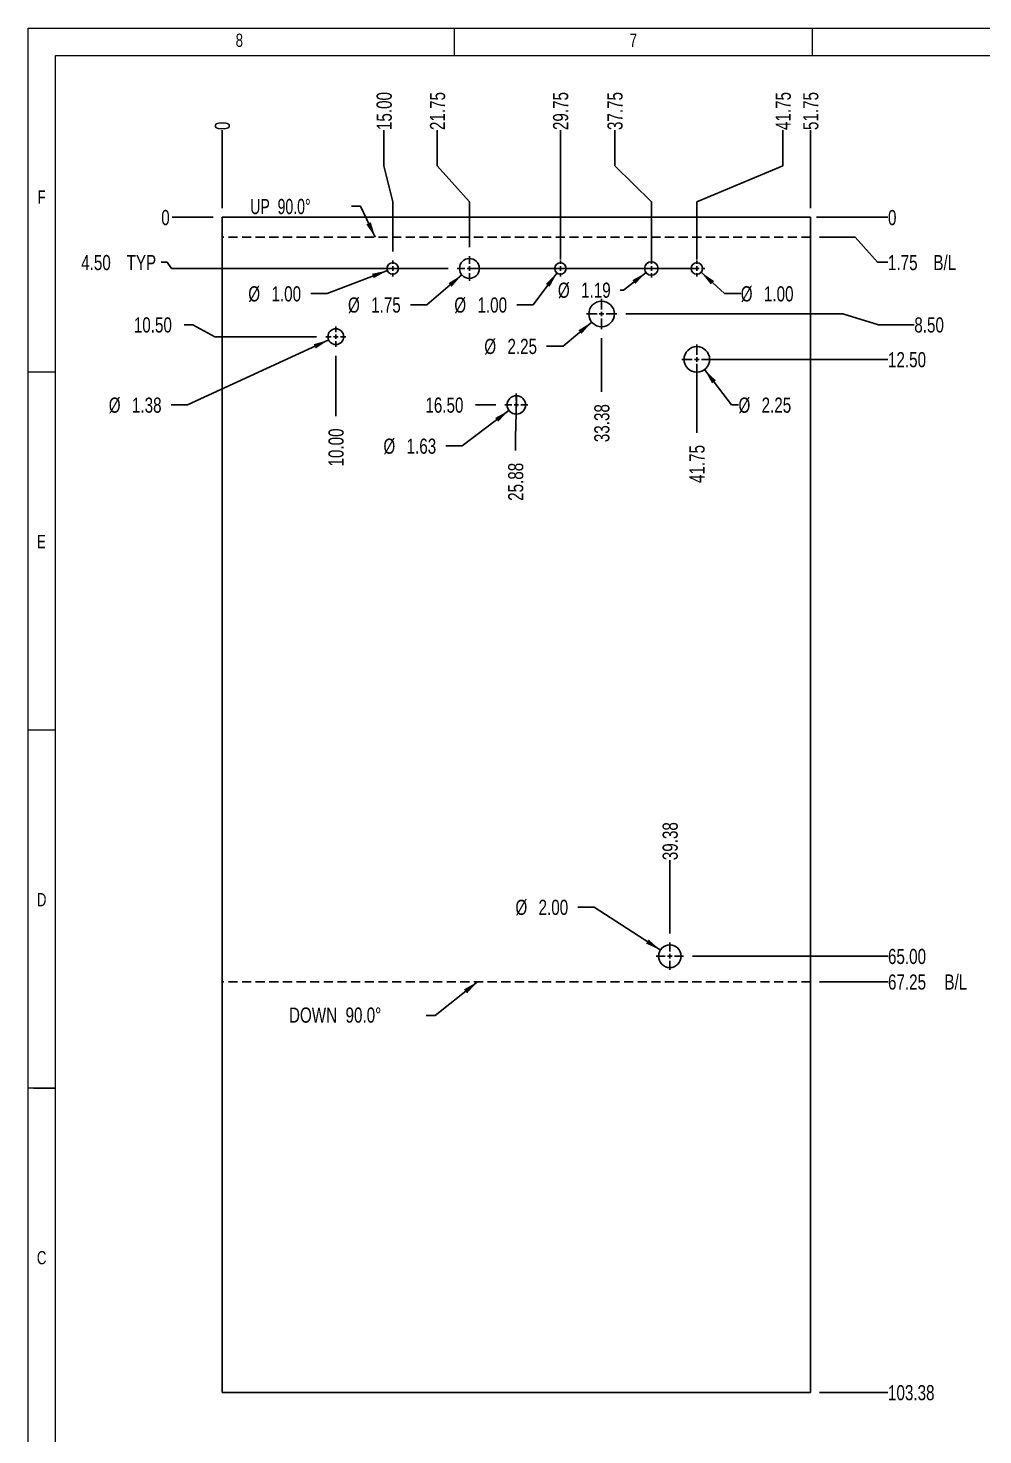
# Model space of a CAD drawing. Header units: inches. Extents: x 1 to 529, y 1 to 374.
# Drawn here: x 0.6 to 168.5, y 126.1 to 373.6 of the extents above; entities that cross this region are included whole.
import ezdxf

# ---------------------------------------------------------------- set-up
doc = ezdxf.new("R2010")
doc.units = ezdxf.units.IN
doc.header["$LTSCALE"] = 32
doc.header["$MEASUREMENT"] = 0
doc.linetypes.add('HIDDEN', pattern=[0.075, 0.05, -0.025])
doc.layers.add('FORMAT', color=7, linetype='Continuous')
doc.styles.add('SLDTEXTSTYLE0', font='TXT', dxfattribs={"width": 0.75})
doc.styles.add('SLDTEXTSTYLE2', font='TXT', dxfattribs={"width": 0.694444})
doc.dimstyles.new('SLDDIMSTYLE0', dxfattribs={"dimtxt": 2.71875, "dimasz": 2.71875, "dimexe": 0, "dimexo": 0.0625, "dimgap": 0.679688, "dimtad": 0, "dimtih": 1, "dimtoh": 1, "dimdec": 0, "dimlfac": 0.5, "dimrnd": 1e-09, "dimdsep": 46, "dimtxsty": 'SLDTEXTSTYLE0', "dimblk1": 'NONE', "dimblk2": 'NONE', "dimsah": 1, "dimcen": 0.09, "dimadec": 0, "dimazin": 2, "dimtfac": 1, "dimtdec": 0, "dimtofl": 0, "dimtmove": 0, "dimatfit": 3, "dimldrblk": 'NONE', "dimfxl": 0, "dimfrac": 2, "dimtolj": 1, "dimtzin": 12, "dimarcsym": 0})
doc.dimstyles.new('SLDDIMSTYLE1', dxfattribs={"dimtxt": 2.71875, "dimasz": 2.71875, "dimexe": 0, "dimexo": 0.0625, "dimgap": 0.679688, "dimtad": 0, "dimtih": 1, "dimtoh": 1, "dimlfac": 0.5, "dimrnd": 1e-09, "dimzin": 12, "dimdsep": 46, "dimtxsty": 'SLDTEXTSTYLE0', "dimblk1": 'NONE', "dimblk2": 'NONE', "dimsah": 1, "dimcen": 0.09, "dimadec": 0, "dimazin": 3, "dimtfac": 1, "dimtofl": 0, "dimtmove": 0, "dimatfit": 3, "dimldrblk": 'NONE', "dimfxl": 0, "dimfrac": 2, "dimtolj": 1, "dimtzin": 12, "dimarcsym": 0})
doc.dimstyles.new('SLDDIMSTYLE2', dxfattribs={"dimtxt": 2.71875, "dimasz": 2.71875, "dimexe": 0, "dimexo": 0.0625, "dimgap": 0.679688, "dimtad": 0, "dimtih": 1, "dimtoh": 1, "dimlfac": 0.5, "dimrnd": 1e-09, "dimzin": 4, "dimdsep": 46, "dimtxsty": 'SLDTEXTSTYLE0', "dimblk1": 'NONE', "dimblk2": 'NONE', "dimsah": 1, "dimcen": 0.09, "dimadec": 0, "dimazin": 1, "dimtfac": 1, "dimtofl": 0, "dimtmove": 0, "dimatfit": 3, "dimldrblk": 'NONE', "dimfxl": 0, "dimfrac": 2, "dimtolj": 1, "dimtzin": 12, "dimarcsym": 0})
doc.dimstyles.new('SLDDIMSTYLE3', dxfattribs={"dimtxt": 2.71875, "dimasz": 2.71875, "dimexe": 0, "dimexo": 0.0625, "dimgap": 0.679688, "dimtad": 0, "dimtih": 1, "dimtoh": 1, "dimlfac": 0.5, "dimrnd": 1e-09, "dimzin": 12, "dimdsep": 46, "dimtxsty": 'SLDTEXTSTYLE0', "dimblk1": 'NONE', "dimblk2": 'NONE', "dimsah": 1, "dimcen": 0.09, "dimadec": 0, "dimazin": 3, "dimtfac": 1, "dimtofl": 0, "dimtmove": 0, "dimatfit": 3, "dimldrblk": 'NONE', "dimfxl": 0, "dimfrac": 2, "dimtolj": 1, "dimtzin": 12, "dimarcsym": 0})
doc.dimstyles.new('SLDDIMSTYLE4', dxfattribs={"dimtxt": 2.71875, "dimasz": 2.71875, "dimexe": 0, "dimexo": 0.0625, "dimgap": 0.679688, "dimtad": 0, "dimtih": 1, "dimtoh": 1, "dimlfac": 0.5, "dimrnd": 1e-09, "dimzin": 4, "dimdsep": 46, "dimtxsty": 'SLDTEXTSTYLE0', "dimblk1": 'NONE', "dimblk2": 'NONE', "dimsah": 1, "dimcen": 0.09, "dimadec": 0, "dimazin": 1, "dimtfac": 1, "dimtofl": 0, "dimtmove": 0, "dimatfit": 3, "dimldrblk": 'NONE', "dimfxl": 0, "dimfrac": 2, "dimtolj": 1, "dimtzin": 12, "dimarcsym": 0})
doc.dimstyles.new('SLDDIMSTYLE5', dxfattribs={"dimtxt": 2.71875, "dimasz": 2.71875, "dimexe": 0, "dimexo": 0.0625, "dimgap": 0.679688, "dimtad": 0, "dimtih": 1, "dimtoh": 1, "dimlfac": 0.5, "dimrnd": 1e-09, "dimzin": 12, "dimdsep": 46, "dimtxsty": 'SLDTEXTSTYLE0', "dimsah": 1, "dimcen": 0, "dimadec": 0, "dimazin": 3, "dimtfac": 1, "dimtofl": 0, "dimtmove": 0, "dimatfit": 3, "dimfxl": 0, "dimfrac": 2, "dimtolj": 1, "dimtzin": 12, "dimarcsym": 0})
doc.dimstyles.new('SLDDIMSTYLE6', dxfattribs={"dimtxt": 2.71875, "dimasz": 2.71875, "dimexe": 0, "dimexo": 0.0625, "dimgap": 0.679688, "dimtad": 0, "dimtih": 1, "dimtoh": 1, "dimlfac": 0.5, "dimrnd": 1e-09, "dimzin": 4, "dimdsep": 46, "dimtxsty": 'SLDTEXTSTYLE0', "dimsah": 1, "dimcen": 0, "dimadec": 0, "dimazin": 1, "dimtfac": 1, "dimtofl": 0, "dimtmove": 0, "dimatfit": 3, "dimfxl": 0, "dimfrac": 2, "dimtolj": 1, "dimtzin": 12, "dimarcsym": 0})
doc.dimstyles.new('SLDDIMSTYLE7', dxfattribs={"dimtxt": 0.18, "dimasz": 2.71875, "dimexe": 0, "dimexo": 0.0625, "dimgap": 0, "dimtad": 0, "dimtih": 1, "dimtoh": 1, "dimdec": 0, "dimrnd": 1e-09, "dimzin": 0, "dimdsep": 46, "dimtxsty": 'Standard', "dimsah": 1, "dimcen": 0.09, "dimadec": 0, "dimazin": 0, "dimtfac": 2.71875, "dimtdec": 0, "dimtofl": 0, "dimtmove": 0, "dimatfit": 3, "dimfxl": 0, "dimfrac": 2, "dimtolj": 1, "dimtzin": 0, "dimarcsym": 0})

# ---------------------------------------------------------------- blocks, each defined once
blk = doc.blocks.new('Drawing View45')
at = {"color": 7, "linetype": 'Continuous', "lineweight": 25}
for p, q in [((0, 206.75), (103.5, 206.75)), ((0, 206.75), (0, 0)), ((103.5, 0), (103.5, 206.75)), ((0, 0), (103.5, 0))]:
    blk.add_line(p, q, dxfattribs=at)
for centre, radius in [((30, 197.75), 1), ((43.5, 197.75), 1.75), ((59.5, 197.75), 1), ((75.5, 197.75), 1.19), ((83.5, 197.75), 1), ((66.75, 189.75), 2.25), ((20, 185.75), 1.38), ((83.5, 181.75), 2.25), ((51.75, 173.75), 1.62), ((78.75, 76.75), 2)]:
    blk.add_circle(centre, radius, dxfattribs=at)
blk = doc.blocks.new('_D')
at = {"layer": 'FORMAT'}
for p, q in [((145.54, 340.29), (139.24, 340.29)), ((139.24, 340.29), (139.82, 340.29)), ((145.54, 340.29), (151.84, 340.29))]:
    blk.add_line(p, q, dxfattribs=at)
at = {"layer": 'FORMAT', "insert": (151.84, 341.58), "char_height": 2.67, "attachment_point": 1, "style": 'SLDTEXTSTYLE0'}
blk.add_mtext('0', dxfattribs=at)
blk = doc.blocks.new('_None')
blk = doc.blocks.new('_D_1')
at = {"layer": 'FORMAT'}
for p, q in [((146.08, 336.79), (139.82, 336.79)), ((150, 332.37), (146.08, 336.79)), ((150, 332.37), (151.84, 332.37))]:
    blk.add_line(p, q, dxfattribs=at)
at = {"layer": 'FORMAT', "char_height": 2.667, "attachment_point": 1, "style": 'SLDTEXTSTYLE0'}
for s, insert in [('1.75', (151.84, 333.66)), ('B/L', (159.82, 333.66))]:
    blk.add_mtext(s, dxfattribs=dict(at, insert=insert))
blk = doc.blocks.new('_D_2')
at = {"layer": 'FORMAT'}
blk.add_line((119.82, 315.29), (151.84, 315.29), dxfattribs=at)
at = {"layer": 'FORMAT', "insert": (151.84, 316.58), "char_height": 2.667, "attachment_point": 1, "style": 'SLDTEXTSTYLE0'}
blk.add_mtext('12.50', dxfattribs=at)
blk = doc.blocks.new('_D_3')
at = {"layer": 'FORMAT'}
blk.add_line((139.82, 205.79), (151.84, 205.79), dxfattribs=at)
at = {"layer": 'FORMAT', "char_height": 2.667, "attachment_point": 1, "style": 'SLDTEXTSTYLE0'}
for s, insert in [('67.25', (151.84, 207.08)), ('B/L', (161.76, 207.08))]:
    blk.add_mtext(s, dxfattribs=dict(at, insert=insert))
blk = doc.blocks.new('_D_4')
at = {"layer": 'FORMAT'}
blk.add_line((139.82, 133.54), (151.84, 133.54), dxfattribs=at)
at = {"layer": 'FORMAT', "insert": (151.84, 134.83), "char_height": 2.667, "attachment_point": 1, "style": 'SLDTEXTSTYLE0'}
blk.add_mtext('103.38', dxfattribs=at)
blk = doc.blocks.new('_D_5')
at = {"layer": 'FORMAT'}
blk.add_line((33.12, 340.29), (25.95, 340.29), dxfattribs=at)
at = {"layer": 'FORMAT', "insert": (24.01, 341.58), "char_height": 2.67, "attachment_point": 1, "style": 'SLDTEXTSTYLE0'}
blk.add_mtext('0', dxfattribs=at)
blk = doc.blocks.new('_D_6')
at = {"layer": 'FORMAT'}
for p, q in [((25.07, 332.37), (24.02, 332.37)), ((25.07, 332.37), (25.8, 331.29)), ((25.8, 331.29), (74.47, 331.29))]:
    blk.add_line(p, q, dxfattribs=at)
at = {"layer": 'FORMAT', "char_height": 2.667, "attachment_point": 1, "style": 'SLDTEXTSTYLE0'}
for s, insert in [('4.50', (9.93, 333.66)), ('TYP', (17.91, 333.66))]:
    blk.add_mtext(s, dxfattribs=dict(at, insert=insert))
blk = doc.blocks.new('_D_7')
at = {"layer": 'FORMAT'}
for p, q in [((143.87, 323.29), (105.72, 323.29)), ((150.17, 321.39), (143.87, 323.29)), ((150.17, 321.39), (156.47, 321.39))]:
    blk.add_line(p, q, dxfattribs=at)
at = {"layer": 'FORMAT', "insert": (156.47, 322.69), "char_height": 2.667, "attachment_point": 1, "style": 'SLDTEXTSTYLE0'}
blk.add_mtext('8.50', dxfattribs=at)
blk = doc.blocks.new('_D_8')
at = {"layer": 'FORMAT'}
for p, q in [((29.54, 321.39), (28.03, 321.39)), ((29.54, 321.39), (33.45, 319.29)), ((33.45, 319.29), (51.34, 319.29))]:
    blk.add_line(p, q, dxfattribs=at)
at = {"layer": 'FORMAT', "insert": (19.19, 322.69), "char_height": 2.667, "attachment_point": 1, "style": 'SLDTEXTSTYLE0'}
blk.add_mtext('10.50', dxfattribs=at)
blk = doc.blocks.new('_D_9')
at = {"layer": 'FORMAT'}
blk.add_line((82.84, 307.29), (79.31, 307.29), dxfattribs=at)
at = {"layer": 'FORMAT', "insert": (70.47, 308.58), "char_height": 2.667, "attachment_point": 1, "style": 'SLDTEXTSTYLE0'}
blk.add_mtext('16.50', dxfattribs=at)
blk = doc.blocks.new('_D_10')
at = {"layer": 'FORMAT'}
blk.add_line((117.47, 210.29), (151.84, 210.29), dxfattribs=at)
at = {"layer": 'FORMAT', "insert": (151.84, 211.58), "char_height": 2.667, "attachment_point": 1, "style": 'SLDTEXTSTYLE0'}
blk.add_mtext('65.00', dxfattribs=at)
blk = doc.blocks.new('_D_11')
at = {"layer": 'FORMAT'}
blk.add_line((34.72, 341.89), (34.72, 355.64), dxfattribs=at)
at = {"layer": 'FORMAT', "insert": (33.42, 355.64), "char_height": 2.67, "attachment_point": 1, "rotation": 90, "style": 'SLDTEXTSTYLE0'}
blk.add_mtext('0', dxfattribs=at)
blk = doc.blocks.new('_D_12')
at = {"layer": 'FORMAT'}
blk.add_line((54.72, 315.91), (54.72, 305.29), dxfattribs=at)
at = {"layer": 'FORMAT', "insert": (53.42, 296.45), "char_height": 2.667, "attachment_point": 1, "rotation": 90, "style": 'SLDTEXTSTYLE0'}
blk.add_mtext('10.00', dxfattribs=at)
blk = doc.blocks.new('_D_13')
at = {"layer": 'FORMAT'}
for p, q in [((63.18, 349.34), (63.18, 355.64)), ((63.18, 349.34), (64.72, 343.04)), ((64.72, 343.04), (64.72, 334.29))]:
    blk.add_line(p, q, dxfattribs=at)
at = {"layer": 'FORMAT', "insert": (61.89, 355.64), "char_height": 2.667, "attachment_point": 1, "rotation": 90, "style": 'SLDTEXTSTYLE0'}
blk.add_mtext('15.00', dxfattribs=at)
blk = doc.blocks.new('_D_14')
at = {"layer": 'FORMAT'}
for p, q in [((72.56, 349.34), (72.56, 355.64)), ((72.56, 349.34), (78.22, 343.04)), ((78.22, 343.04), (78.22, 335.04))]:
    blk.add_line(p, q, dxfattribs=at)
at = {"layer": 'FORMAT', "insert": (71.27, 355.64), "char_height": 2.667, "attachment_point": 1, "rotation": 90, "style": 'SLDTEXTSTYLE0'}
blk.add_mtext('21.75', dxfattribs=at)
blk = doc.blocks.new('_D_15')
at = {"layer": 'FORMAT'}
for p, q in [((86.31, 301.6), (86.47, 307.9)), ((86.47, 307.9), (86.47, 308.89)), ((86.31, 301.6), (86.31, 299.24))]:
    blk.add_line(p, q, dxfattribs=at)
at = {"layer": 'FORMAT', "insert": (85.02, 290.4), "char_height": 2.667, "attachment_point": 1, "rotation": 90, "style": 'SLDTEXTSTYLE0'}
blk.add_mtext('25.88', dxfattribs=at)
blk = doc.blocks.new('_D_16')
at = {"layer": 'FORMAT'}
blk.add_line((94.22, 332.89), (94.22, 355.64), dxfattribs=at)
at = {"layer": 'FORMAT', "insert": (92.92, 355.64), "char_height": 2.667, "attachment_point": 1, "rotation": 90, "style": 'SLDTEXTSTYLE0'}
blk.add_mtext('29.75', dxfattribs=at)
blk = doc.blocks.new('_D_17')
at = {"layer": 'FORMAT'}
blk.add_line((101.47, 319.04), (101.47, 309.56), dxfattribs=at)
at = {"layer": 'FORMAT', "insert": (100.17, 300.73), "char_height": 2.667, "attachment_point": 1, "rotation": 90, "style": 'SLDTEXTSTYLE0'}
blk.add_mtext('33.38', dxfattribs=at)
blk = doc.blocks.new('_D_18')
at = {"layer": 'FORMAT'}
for p, q in [((103.78, 349.34), (103.78, 355.64)), ((103.78, 349.34), (110.22, 343.04)), ((110.22, 343.04), (110.22, 332.89))]:
    blk.add_line(p, q, dxfattribs=at)
at = {"layer": 'FORMAT', "insert": (102.49, 355.64), "char_height": 2.667, "attachment_point": 1, "rotation": 90, "style": 'SLDTEXTSTYLE0'}
blk.add_mtext('37.75', dxfattribs=at)
blk = doc.blocks.new('_D_19')
at = {"layer": 'FORMAT'}
for p, q in [((113.48, 220.88), (113.48, 227.18)), ((113.48, 220.88), (113.47, 214.59)), ((113.47, 214.59), (113.47, 214.29))]:
    blk.add_line(p, q, dxfattribs=at)
at = {"layer": 'FORMAT', "insert": (112.19, 227.18), "char_height": 2.667, "attachment_point": 1, "rotation": 90, "style": 'SLDTEXTSTYLE0'}
blk.add_mtext('39.38', dxfattribs=at)
blk = doc.blocks.new('_D_20')
at = {"layer": 'FORMAT'}
blk.add_line((118.22, 313.69), (118.22, 302.38), dxfattribs=at)
at = {"layer": 'FORMAT', "insert": (116.92, 293.54), "char_height": 2.667, "attachment_point": 1, "rotation": 90, "style": 'SLDTEXTSTYLE0'}
blk.add_mtext('41.75', dxfattribs=at)
blk = doc.blocks.new('_D_21')
at = {"layer": 'FORMAT'}
for p, q in [((133.36, 349.34), (133.36, 355.64)), ((133.36, 349.34), (118.22, 343.04)), ((118.22, 343.04), (118.22, 332.89))]:
    blk.add_line(p, q, dxfattribs=at)
at = {"layer": 'FORMAT', "insert": (132.07, 355.64), "char_height": 2.667, "attachment_point": 1, "rotation": 90, "style": 'SLDTEXTSTYLE0'}
blk.add_mtext('41.75', dxfattribs=at)
blk = doc.blocks.new('_D_22')
at = {"layer": 'FORMAT'}
blk.add_line((138.22, 341.89), (138.22, 355.64), dxfattribs=at)
at = {"layer": 'FORMAT', "insert": (136.92, 355.64), "char_height": 2.667, "attachment_point": 1, "rotation": 90, "style": 'SLDTEXTSTYLE0'}
blk.add_mtext('51.75', dxfattribs=at)
blk = doc.blocks.new('_D_23')
at = {"layer": 'FORMAT'}
for p, q in [((53.46, 318.71), (28.64, 307.29)), ((28.64, 307.29), (25.76, 307.29))]:
    blk.add_line(p, q, dxfattribs=at)
blk.add_solid([(53.46, 318.71), (50.82, 317.96), (51.17, 317.2)], dxfattribs=at)
at = {"layer": 'FORMAT', "char_height": 2.667, "attachment_point": 1, "style": 'SLDTEXTSTYLE0'}
for s, insert in [('%%c', (14.78, 308.58)), ('1.38', (18.86, 308.58))]:
    blk.add_mtext(s, dxfattribs=dict(at, insert=insert))
blk = doc.blocks.new('_D_24')
at = {"layer": 'FORMAT'}
for p, q in [((99.74, 321.85), (94.68, 317.61)), ((94.68, 317.61), (91.8, 317.61))]:
    blk.add_line(p, q, dxfattribs=at)
blk.add_solid([(99.74, 321.85), (97.39, 320.42), (97.92, 319.78)], dxfattribs=at)
at = {"layer": 'FORMAT', "char_height": 2.667, "attachment_point": 1, "style": 'SLDTEXTSTYLE0'}
for s, insert in [('%%c', (80.83, 318.91)), ('2.25', (84.9, 318.91))]:
    blk.add_mtext(s, dxfattribs=dict(at, insert=insert))
blk = doc.blocks.new('_D_25')
at = {"layer": 'FORMAT'}
for p, q in [((100.16, 218.93), (97.28, 218.93)), ((111.79, 211.38), (100.16, 218.93))]:
    blk.add_line(p, q, dxfattribs=at)
blk.add_solid([(111.79, 211.38), (109.74, 213.21), (109.28, 212.51)], dxfattribs=at)
at = {"layer": 'FORMAT', "char_height": 2.667, "attachment_point": 1, "style": 'SLDTEXTSTYLE0'}
for s, insert in [('%%c', (86.31, 220.22)), ('2.00', (90.38, 220.22))]:
    blk.add_mtext(s, dxfattribs=dict(at, insert=insert))
blk = doc.blocks.new('_D_26')
at = {"layer": 'FORMAT'}
for p, q in [((119.58, 313.5), (124.31, 307.29)), ((124.31, 307.29), (125.54, 307.29))]:
    blk.add_line(p, q, dxfattribs=at)
blk.add_solid([(119.58, 313.5), (120.89, 311.08), (121.56, 311.59)], dxfattribs=at)
at = {"layer": 'FORMAT', "char_height": 2.667, "attachment_point": 1, "style": 'SLDTEXTSTYLE0'}
for s, insert in [('%%c', (125.54, 308.58)), ('2.25', (129.61, 308.58))]:
    blk.add_mtext(s, dxfattribs=dict(at, insert=insert))
blk = doc.blocks.new('_D_27')
at = {"layer": 'FORMAT'}
for p, q in [((85.17, 306.31), (76.95, 300.07)), ((76.95, 300.07), (74.07, 300.07))]:
    blk.add_line(p, q, dxfattribs=at)
blk.add_solid([(85.17, 306.31), (82.75, 305), (83.26, 304.33)], dxfattribs=at)
at = {"layer": 'FORMAT', "char_height": 2.667, "attachment_point": 1, "style": 'SLDTEXTSTYLE0'}
for s, insert in [('%%c', (63.09, 301.36)), ('1.63', (67.17, 301.36))]:
    blk.add_mtext(s, dxfattribs=dict(at, insert=insert))
blk = doc.blocks.new('_D_28')
at = {"layer": 'FORMAT'}
for p, q in [((63.78, 330.93), (53.18, 326.87)), ((53.18, 326.87), (50.3, 326.87))]:
    blk.add_line(p, q, dxfattribs=at)
blk.add_solid([(63.78, 330.93), (61.09, 330.35), (61.39, 329.57)], dxfattribs=at)
at = {"layer": 'FORMAT', "char_height": 2.667, "attachment_point": 1, "style": 'SLDTEXTSTYLE0'}
for s, insert in [('%%c', (39.32, 328.16)), ('1.00', (43.4, 328.16))]:
    blk.add_mtext(s, dxfattribs=dict(at, insert=insert))
blk = doc.blocks.new('_D_29')
at = {"layer": 'FORMAT'}
for p, q in [((76.88, 330.15), (70.71, 324.89)), ((70.71, 324.89), (67.83, 324.89))]:
    blk.add_line(p, q, dxfattribs=at)
blk.add_solid([(76.88, 330.15), (74.54, 328.71), (75.09, 328.07)], dxfattribs=at)
at = {"layer": 'FORMAT', "char_height": 2.667, "attachment_point": 1, "style": 'SLDTEXTSTYLE0'}
for s, insert in [('%%c', (56.86, 326.19)), ('1.75', (60.93, 326.19))]:
    blk.add_mtext(s, dxfattribs=dict(at, insert=insert))
blk = doc.blocks.new('_D_30')
at = {"layer": 'FORMAT'}
for p, q in [((93.62, 330.49), (89.41, 324.89)), ((89.41, 324.89), (86.53, 324.89))]:
    blk.add_line(p, q, dxfattribs=at)
blk.add_solid([(93.62, 330.49), (91.65, 328.57), (92.32, 328.06)], dxfattribs=at)
at = {"layer": 'FORMAT', "char_height": 2.667, "attachment_point": 1, "style": 'SLDTEXTSTYLE0'}
for s, insert in [('%%c', (75.56, 326.19)), ('1.00', (79.63, 326.19))]:
    blk.add_mtext(s, dxfattribs=dict(at, insert=insert))
blk = doc.blocks.new('_D_31')
at = {"layer": 'FORMAT'}
for p, q in [((109.28, 330.56), (105.32, 327.5)), ((105.32, 327.5), (104.76, 327.5))]:
    blk.add_line(p, q, dxfattribs=at)
blk.add_solid([(109.28, 330.56), (106.87, 329.23), (107.38, 328.57)], dxfattribs=at)
at = {"layer": 'FORMAT', "char_height": 2.667, "attachment_point": 1, "style": 'SLDTEXTSTYLE0'}
for s, insert in [('%%c', (93.78, 328.8)), ('1.19', (97.86, 328.8))]:
    blk.add_mtext(s, dxfattribs=dict(at, insert=insert))
blk = doc.blocks.new('_D_32')
at = {"layer": 'FORMAT'}
for p, q in [((118.96, 330.62), (123.06, 326.87)), ((123.06, 326.87), (125.94, 326.87))]:
    blk.add_line(p, q, dxfattribs=at)
blk.add_solid([(118.96, 330.62), (120.68, 328.47), (121.25, 329.09)], dxfattribs=at)
at = {"layer": 'FORMAT', "char_height": 2.667, "attachment_point": 1, "style": 'SLDTEXTSTYLE0'}
for s, insert in [('%%c', (125.94, 328.16)), ('1.00', (130.02, 328.16))]:
    blk.add_mtext(s, dxfattribs=dict(at, insert=insert))
blk = doc.blocks.new('SW_CENTERMARKSYMBOL_8')
at = {"layer": 'FORMAT', "color": 0, "linetype": 'Continuous'}
for p, q in [((-0.8, 0), (-2.15, 0)), ((0, 0), (-0.4, 0)), ((0, 0.8), (0, 2.15)), ((0, 0), (0, 0.4)), ((0, 0), (0.4, 0)), ((0, 0), (0, -0.4)), ((0.8, 0), (2.15, 0)), ((0, -0.8), (0, -2.15))]:
    blk.add_line(p, q, dxfattribs=at)
blk = doc.blocks.new('SW_CENTERMARKSYMBOL_9')
at = {"layer": 'FORMAT', "color": 0, "linetype": 'Continuous'}
for p, q in [((-0.8, 0), (-1.4, 0)), ((0, 0), (-0.4, 0)), ((0, 0.8), (0, 1.4)), ((0, 0), (0, 0.4)), ((0, 0), (0.4, 0)), ((0, 0), (0, -0.4)), ((0.8, 0), (1.4, 0)), ((0, -0.8), (0, -1.4))]:
    blk.add_line(p, q, dxfattribs=at)
blk = doc.blocks.new('SW_CENTERMARKSYMBOL_10')
at = {"layer": 'FORMAT', "color": 0, "linetype": 'Continuous'}
for p, q in [((0, 0.8), (0, 2.65)), ((-0.8, 0), (-2.65, 0)), ((0, 0), (-0.4, 0)), ((0, 0), (0, 0.4)), ((0, 0), (0.4, 0)), ((0, 0), (0, -0.4)), ((0.8, 0), (2.65, 0)), ((0, -0.8), (0, -2.65))]:
    blk.add_line(p, q, dxfattribs=at)
blk = doc.blocks.new('SW_CENTERMARKSYMBOL_11')
at = {"layer": 'FORMAT', "color": 0, "linetype": 'Continuous'}
for p, q in [((-0.8, 0), (-2.4, 0)), ((0, 0), (-0.4, 0)), ((0, 0.8), (0, 2.4)), ((0, 0), (0, 0.4)), ((0, 0), (0.4, 0)), ((0, 0), (0, -0.4)), ((0.8, 0), (2.4, 0)), ((0, -0.8), (0, -2.4))]:
    blk.add_line(p, q, dxfattribs=at)
blk = doc.blocks.new('SW_CENTERMARKSYMBOL_12')
at = {"layer": 'FORMAT', "color": 0, "linetype": 'Continuous'}
for p, q in [((-0.8, 0), (-1.78, 0)), ((0, 0), (-0.4, 0)), ((0, 0.8), (0, 1.78)), ((0, 0), (0, 0.4)), ((0, 0), (0.4, 0)), ((0, 0), (0, -0.4)), ((0.8, 0), (1.78, 0)), ((0, -0.8), (0, -1.78))]:
    blk.add_line(p, q, dxfattribs=at)
blk = doc.blocks.new('SW_CENTERMARKSYMBOL_13')
at = {"layer": 'FORMAT', "color": 0, "linetype": 'Continuous'}
for p, q in [((0, 0), (-0.4, 0)), ((0, 0.8), (0, 2.025)), ((0, 0), (0, 0.4)), ((0, 0), (0.4, 0)), ((0, 0), (0, -0.4)), ((0.8, 0), (2.025, 0)), ((-0.8, 0), (-2.025, 0)), ((0, -0.8), (0, -2.025))]:
    blk.add_line(p, q, dxfattribs=at)
blk = doc.blocks.new('SW_CENTERMARKSYMBOL_14')
at = {"layer": 'FORMAT', "color": 0, "linetype": 'Continuous'}
for p, q in [((0, 0.8), (0, 2.65)), ((-0.8, 0), (-2.65, 0)), ((0, 0), (-0.4, 0)), ((0, 0), (0, 0.4)), ((0, 0), (0, -0.4)), ((0, 0), (0.4, 0)), ((0.8, 0), (2.65, 0)), ((0, -0.8), (0, -2.65))]:
    blk.add_line(p, q, dxfattribs=at)
blk = doc.blocks.new('SW_CENTERMARKSYMBOL_15')
at = {"layer": 'FORMAT', "color": 0, "linetype": 'Continuous'}
for p, q in [((-0.8, 0), (-1.5875, 0)), ((0, 0), (-0.4, 0)), ((0, 0.8), (0, 1.5875)), ((0, 0), (0, 0.4)), ((0, 0), (0, -0.4)), ((0, 0), (0.4, 0)), ((0.8, 0), (1.5875, 0)), ((0, -0.8), (0, -1.5875))]:
    blk.add_line(p, q, dxfattribs=at)
blk = doc.blocks.new('SW_CENTERMARKSYMBOL_16')
at = {"layer": 'FORMAT', "color": 0, "linetype": 'Continuous'}
for p, q in [((-0.8, 0), (-1.4, 0)), ((0, 0), (-0.4, 0)), ((0, 0.8), (0, 1.4)), ((0, 0), (0, 0.4)), ((0, 0), (0, -0.4)), ((0, 0), (0.4, 0)), ((0.8, 0), (1.4, 0)), ((0, -0.8), (0, -1.4))]:
    blk.add_line(p, q, dxfattribs=at)
blk = doc.blocks.new('SW_CENTERMARKSYMBOL_17')
at = {"layer": 'FORMAT', "color": 0, "linetype": 'Continuous'}
for p, q in [((-0.8, 0), (-1.4, 0)), ((0, 0), (-0.4, 0)), ((0, 0.8), (0, 1.4)), ((0, 0), (0, 0.4)), ((0, 0), (0, -0.4)), ((0, 0), (0.4, 0)), ((0.8, 0), (1.4, 0)), ((0, -0.8), (0, -1.4))]:
    blk.add_line(p, q, dxfattribs=at)

msp = doc.modelspace()

# ---------------------------------------------------------------- linework, layer by layer
at = {"color": 7, "linetype": 'Continuous', "lineweight": 18}
for p, q in [((0.598, 0.598), (0.598, 373.575)), ((0.598, 373.575), (528.535, 373.575)), ((75.591, 368.775), (75.591, 373.575)), ((138.583, 368.775), (138.583, 373.575)), ((5.398, 5.398), (5.398, 368.775)), ((5.398, 368.775), (523.735, 368.775)), ((5.398, 313.071), (0.598, 313.071)), ((5.398, 250.079), (0.598, 250.079)), ((5.398, 187.087), (0.598, 187.087)), ((1.557, 187.087), (5.4, 187.087))]:
    msp.add_line(p, q, dxfattribs=at)
at = {"color": 7, "linetype": 'HIDDEN'}
for p, q in [((138.216, 336.789), (34.716, 336.789)), ((138.216, 205.789), (34.716, 205.789))]:
    msp.add_line(p, q, dxfattribs=at)
at = {"layer": 'FORMAT'}
for p, q in [((110.216, 331.289), (78.216, 331.289)), ((118.216, 331.289), (110.216, 331.289))]:
    msp.add_line(p, q, dxfattribs=at)

# ---------------------------------------------------------------- block references
at = {"color": 7, "linetype": 'Continuous', "lineweight": 25}
msp.add_blockref('Drawing View45', (34.716, 133.539), dxfattribs=at)
at = {"layer": 'FORMAT', "linetype": 'Continuous'}
for name, p in [('SW_CENTERMARKSYMBOL_9', (64.716, 331.289)), ('SW_CENTERMARKSYMBOL_8', (78.216, 331.289)), ('SW_CENTERMARKSYMBOL_17', (94.216, 331.289)), ('SW_CENTERMARKSYMBOL_15', (110.216, 331.289)), ('SW_CENTERMARKSYMBOL_16', (118.216, 331.289)), ('SW_CENTERMARKSYMBOL_10', (101.466, 323.289)), ('SW_CENTERMARKSYMBOL_12', (54.716, 319.289)), ('SW_CENTERMARKSYMBOL_14', (118.216, 315.289)), ('SW_CENTERMARKSYMBOL_13', (86.466, 307.289)), ('SW_CENTERMARKSYMBOL_11', (113.466, 210.289))]:
    msp.add_blockref(name, p, dxfattribs=at)

# ---------------------------------------------------------------- texts
at = {"color": 7, "linetype": 'Continuous', "lineweight": 0}
for s, insert, char_height, attachment_point, style in [('8', (37.748, 372.608), 2.333, 2, 'SLDTEXTSTYLE0'), ('7', (107.04, 372.608), 2.333, 2, 'SLDTEXTSTYLE0'), ('F', (2.254, 345.027), 2.333, 1, 'SLDTEXTSTYLE0'), ('UP  90.0°', (39.657, 343.523), 2.6667, 1, 'SLDTEXTSTYLE2'), ('E', (2.131, 284.393), 2.333, 1, 'SLDTEXTSTYLE0'), ('D', (2.131, 221.401), 2.333, 1, 'SLDTEXTSTYLE0'), ('DOWN  90.0°', (46.474, 201.262), 2.66667, 1, 'SLDTEXTSTYLE0'), ('C', (2.131, 158.408), 2.333, 1, 'SLDTEXTSTYLE0')]:
    msp.add_mtext(s, dxfattribs=dict(at, insert=insert, char_height=char_height, attachment_point=attachment_point, style=style))

# ---------------------------------------------------------------- dimensions: what is measured, and where the dimension line sits
at = {"layer": 'FORMAT'}
for feature_location, offset, dtype, origin, dimstyle, picture, middle in [((64.716, 332.689), (-1.533, 22.948), 1, (34.716, 340.289), 'SLDDIMSTYLE2', '_D_13', (63.183, 360.057)), ((78.216, 333.439), (-5.656, 22.198), 1, (34.716, 340.289), 'SLDDIMSTYLE3', '_D_14', (72.561, 360.057)), ((94.216, 331.289), (0, 24.348), 1, (34.716, 340.289), 'SLDDIMSTYLE3', '_D_16', (94.216, 360.057)), ((110.216, 331.289), (-6.432, 24.348), 1, (34.716, 340.289), 'SLDDIMSTYLE3', '_D_18', (103.784, 360.057)), ((118.216, 331.289), (15.145, 24.348), 1, (34.716, 340.289), 'SLDDIMSTYLE3', '_D_21', (133.361, 360.057)), ((138.216, 340.289), (0, 15.348), 1, (34.716, 340.289), 'SLDDIMSTYLE3', '_D_22', (138.216, 360.057)), ((34.716471952, 340.289329007), (0, 15.348076916), 1, (34.716471952, 340.289329007), 'SLDDIMSTYLE0', '_D_11', (34.716471952, 356.607776287)), ((34.716471952, 340.289329007), (-8.767316585, 0), 0, (34.716471952, 340.289329007), 'SLDDIMSTYLE0', '_D_5', (24.978785003, 340.289329007)), ((138.216471952, 340.289329007), (13.619915076, 0), 0, (138.216471952, 340.289329007), 'SLDDIMSTYLE0', '_D', (152.806757392, 340.289329007)), ((52.936, 319.289), (-24.903, 2.104), 0, (34.716, 340.289), 'SLDDIMSTYLE2', '_D_8', (23.614, 321.393)), ((104.116, 323.289), (52.35, -1.896), 0, (34.716, 340.289), 'SLDDIMSTYLE2', '_D_7', (159.916, 321.393)), ((84.441, 307.289), (-5.136, 0), 0, (34.716, 340.289), 'SLDDIMSTYLE2', '_D_9', (74.885, 307.289)), ((115.866, 210.289), (35.97, 0), 0, (34.716, 340.289), 'SLDDIMSTYLE2', '_D_10', (156.256, 210.289)), ((54.716, 317.509), (0, -12.22), 1, (34.716, 340.289), 'SLDDIMSTYLE2', '_D_12', (54.716, 300.87)), ((86.466471952, 307.289329007), (-0.153414134, -8.054208543), 1, (34.716471952, 340.289329007), 'SLDDIMSTYLE3', '_D_15', (86.313057818, 294.815367415)), ((101.466471952, 320.639329007), (0, -11.074816108), 1, (34.716471952, 340.289329007), 'SLDDIMSTYLE3', '_D_17', (101.466471952, 305.14475985)), ((113.466471952, 212.689329007), (0.012743303, 14.494520586), 1, (34.716471952, 340.289329007), 'SLDDIMSTYLE3', '_D_19', (113.479215255, 231.603602643)), ((118.216, 315.289), (0, -12.911), 1, (34.716, 340.289), 'SLDDIMSTYLE3', '_D_20', (118.216, 297.958)), ((118.216, 315.289), (33.62, 0), 0, (138.216, 340.289), 'SLDDIMSTYLE2', '_D_2', (156.256, 315.289)), ((138.216471952, 133.539329007), (13.619915076, 0), 0, (138.216471952, 340.289329007), 'SLDDIMSTYLE3', '_D_4', (157.226510148, 133.539329007))]:
    dim = msp.add_ordinate_dim(feature_location=feature_location, offset=offset, dtype=dtype, origin=origin, dimstyle=dimstyle, dxfattribs=at)
    dim.commit()
    dim.dimension.update_dxf_attribs({"geometry": picture, "text_midpoint": middle})
for feature_location, offset, origin, text, dimstyle, picture, middle in [((76.066, 331.289), (-52.045, 1.079), (34.716, 340.289), '<> TYP', 'SLDDIMSTYLE4', '_D_6', (16.975, 332.368)), ((138.216, 336.789), (13.62, -4.421), (138.216, 340.289), '<> B/L', 'SLDDIMSTYLE1', '_D_1', (158.451, 332.368)), ((138.216, 205.789), (13.62, 0), (138.216, 340.289), '<> B/L', 'SLDDIMSTYLE1', '_D_3', (159.422, 205.789))]:
    dim = msp.add_ordinate_dim(feature_location=feature_location, offset=offset, dtype=0, origin=origin, text=text, dimstyle=dimstyle, dxfattribs=at)
    dim.commit()
    dim.dimension.update_dxf_attribs({"geometry": picture, "text_midpoint": middle})
for p1, p2, dimstyle, picture, middle in [((79.549, 332.424), (76.884, 330.154), 'SLDDIMSTYLE5', '_D_29', (62.343, 324.895)), ((94.817, 332.089), (93.616, 330.49), 'SLDDIMSTYLE6', '_D_30', (81.046, 324.895)), ((111.156, 332.016), (109.277, 330.563), 'SLDDIMSTYLE5', '_D_31', (99.271, 327.504)), ((117.477, 331.963), (118.955, 330.616), 'SLDDIMSTYLE6', '_D_32', (131.432, 326.87)), ((65.65, 331.647), (63.783, 330.932), 'SLDDIMSTYLE6', '_D_28', (44.812, 326.87)), ((103.192, 324.733), (99.74, 321.846), 'SLDDIMSTYLE5', '_D_24', (86.313, 317.615)), ((55.97, 319.866), (53.463, 318.713), 'SLDDIMSTYLE5', '_D_23', (20.268, 307.289)), ((116.853, 317.079), (119.58, 313.499), 'SLDDIMSTYLE5', '_D_26', (131.024, 307.289)), ((87.761, 308.272), (85.172, 306.307), 'SLDDIMSTYLE5', '_D_27', (68.581, 300.065)), ((115.144, 209.2), (111.789, 211.378), 'SLDDIMSTYLE6', '_D_25', (91.794, 218.928))]:
    dim = msp.add_diameter_dim_2p(p1=p1, p2=p2, dimstyle=dimstyle, dxfattribs=at)
    dim.commit()
    dim.dimension.update_dxf_attribs({"geometry": picture, "text_midpoint": middle, "dimtype": 163})

# ---------------------------------------------------------------- leaders
at = {"color": 7, "linetype": 'Continuous', "lineweight": 0}
for points in [[(61.649, 336.789), (59.05, 342.225), (57.45, 342.225)], [(79.641, 205.789), (72.186, 199.834), (70.586, 199.834)]]:
    msp.add_leader(points, dimstyle='SLDDIMSTYLE7', dxfattribs=at)

doc.saveas('drawing.dxf')
